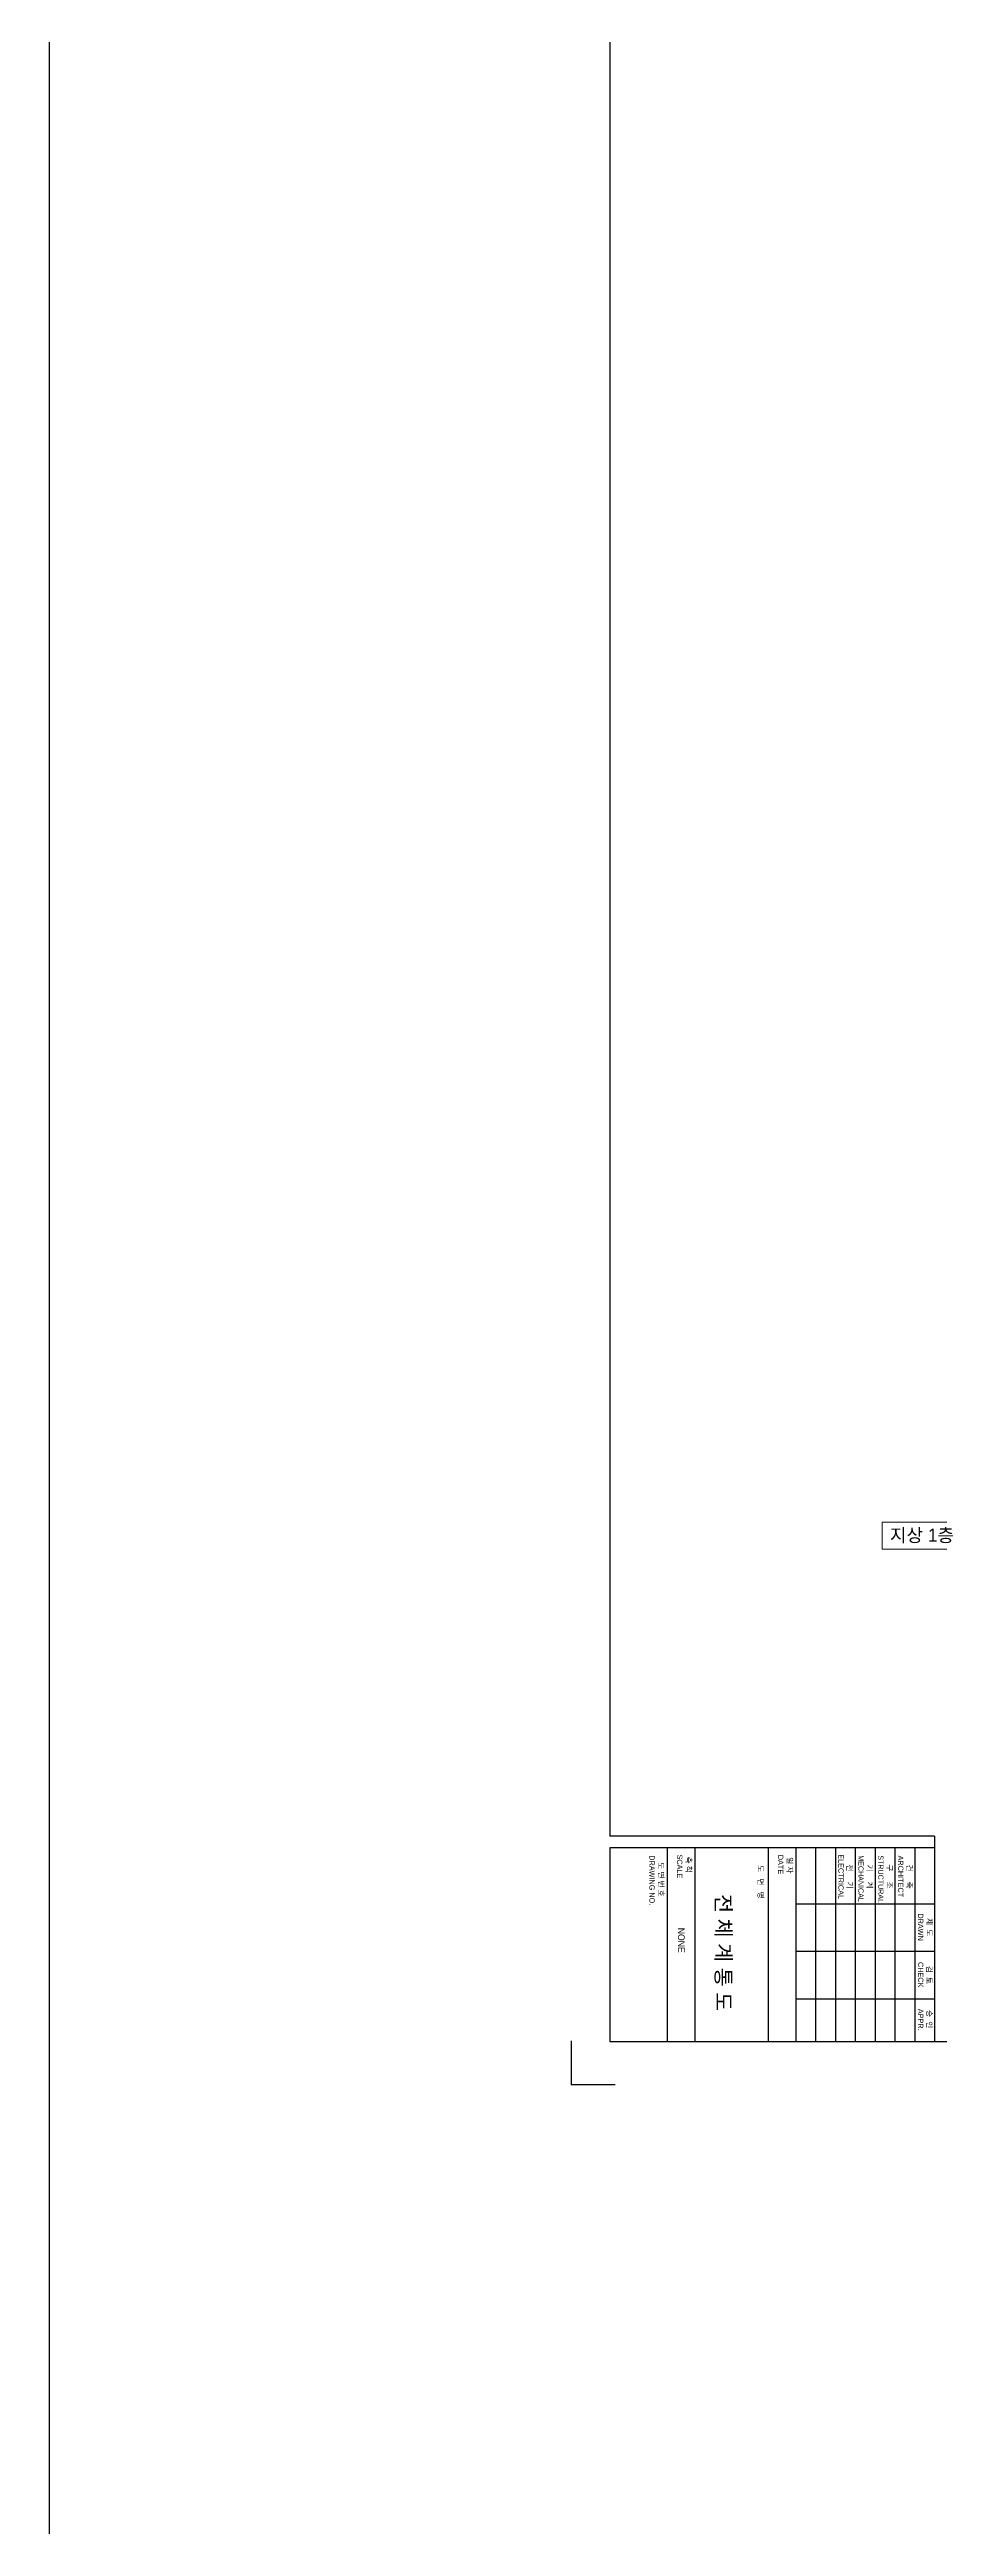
# Model space of a CAD drawing. Header units: millimetres. Extents: x 16332047 to 33387680, y -14835522 to -7015081.
# Drawn here: x 16404448 to 16426200, y -7434459 to -7373878 of the extents above; entities that cross this region are included whole.
import ezdxf
from ezdxf.enums import TextEntityAlignment as Align

# ---------------------------------------------------------------- set-up
doc = ezdxf.new("R2010")
doc.units = ezdxf.units.MM
doc.header["$LTSCALE"] = 300
doc.header["$MEASUREMENT"] = 0
for name, color, linetype in [('3', 3, 'CONTINUOUS'), ('A-HAT', 5, 'CONTINUOUS'), ('PIPE-N', 3, 'CONTINUOUS')]:
    doc.layers.add(name, color=color, linetype=linetype)
doc.styles.add('GHD', font='')
doc.styles.add('GHS', font='')
doc.styles.get('GHD').set_extended_font_data('Dotum')
doc.styles.get('GHS').set_extended_font_data('Dotum')

msp = doc.modelspace()

# ---------------------------------------------------------------- linework, layer by layer
at = {"layer": '3', "color": 0, "linetype": 'Continuous'}
for p, q in [((16418146, -7365658), (16418146, -7417574)), ((16426081, -7417574), (16418146, -7417574)), ((16418146, -7417859), (16418146, -7422598)), ((16418146, -7417859), (16418146, -7422598)), ((16419546, -7417859), (16419546, -7422598)), ((16420219, -7417859), (16420219, -7422598)), ((16422015, -7417859), (16422015, -7422598)), ((16422688, -7417859), (16422688, -7422598)), ((16423173, -7417859), (16423173, -7422598)), ((16423658, -7417859), (16423658, -7422598)), ((16424142, -7417859), (16424142, -7422598)), ((16424627, -7417859), (16424627, -7422598)), ((16425111, -7417859), (16425111, -7422598)), ((16425596, -7417859), (16425596, -7422598)), ((16426081, -7417574), (16426081, -7422598)), ((16426081, -7419242), (16422711, -7419242)), ((16426081, -7420400), (16422688, -7420400)), ((16426081, -7421560), (16422688, -7421560)), ((16417196, -7422579), (16417196, -7423655)), ((16418273, -7423655), (16417196, -7423655)), ((16418273, -7423655), (16417196, -7423655)), ((16418273, -7423655), (16417196, -7423655)), ((16418273, -7423655), (16417196, -7423655))]:
    msp.add_line(p, q, dxfattribs=at)
at = {"layer": '3', "color": 0}
for p, q in [((16426081, -7417859), (16418146, -7417859)), ((16418146, -7422598), (16458307, -7422598))]:
    msp.add_line(p, q, dxfattribs=at)
at = {"layer": 'A-HAT', "color": 1}
msp.add_lwpolyline([(16404448, -7356890), (16530876, -7356890), (16530876, -7527806), (16404448, -7527806)], close=True, dxfattribs=at)
at = {"layer": 'PIPE-N', "color": 0, "lineweight": 13}
for p, q in [((16424800, -7410556), (16424800, -7409899)), ((16424800, -7409899), (16427215, -7409899)), ((16424800, -7409899), (16427215, -7409899)), ((16427215, -7410556), (16424800, -7410556)), ((16427215, -7410556), (16424800, -7410556))]:
    msp.add_line(p, q, dxfattribs=at)

# ---------------------------------------------------------------- texts
at = {"layer": '3', "color": 0, "style": 'GHS'}
for s, height, p in [('SCALE', 128.6, (16419852, -7418316)), ('DATE', 128.6, (16422319, -7418269)), ('ELECTRICAL', 128.6, (16423793, -7418566)), ('DRAWING NO.', 128.61, (16419175, -7418655)), ('도 면 번 호', 135.4, (16419401, -7418635)), ('축 척', 135.4, (16420078, -7418271)), ('도   면   명', 135.4, (16421835, -7418694)), ('일 자', 135.4, (16422546, -7418288)), ('전     기', 135.4, (16424008, -7418562)), ('기     계', 135.4, (16424495, -7418562)), ('구     조', 135.4, (16424982, -7418562)), ('ARCHITECT', 128.6, (16425255, -7418558)), ('건     축', 135.4, (16425470, -7418562)), ('DRAWN', 128.6, (16425742, -7419799)), ('제  도', 135.4, (16425957, -7419803)), ('CHECK', 128.6, (16425742, -7420964)), ('검  토', 135.4, (16425957, -7420968)), ('APPR.', 128.6, (16425742, -7422064)), ('승  인', 135.4, (16425957, -7422052))]:
    msp.add_text(s, height=height, rotation=270, dxfattribs=at).set_placement(p, align=Align.MIDDLE)
at = {"layer": '3', "color": 0, "style": 'GHS', "width": 0.884351}
for s, p in [('MECHANICAL', (16424216, -7418044)), ('STRUCTURAL', (16424703, -7418044))]:
    msp.add_text(s, height=128.6, rotation=270, dxfattribs=at).set_placement(p)
at = {"layer": '3', "color": 0, "style": 'GHS'}
msp.add_text('전 체 계 통 도', height=370.5, rotation=270, dxfattribs=at).set_placement((16420736, -7420424), align=Align.CENTER)
msp.add_text('NONE', height=161.5, rotation=270, dxfattribs=at).set_placement((16419810, -7419816))
at = {"layer": 'PIPE-N', "color": 0, "lineweight": 13, "style": 'GHD'}
msp.add_text('지상 1층', height=323.1, dxfattribs=at).set_placement((16424989, -7410376))

doc.saveas('drawing.dxf')
